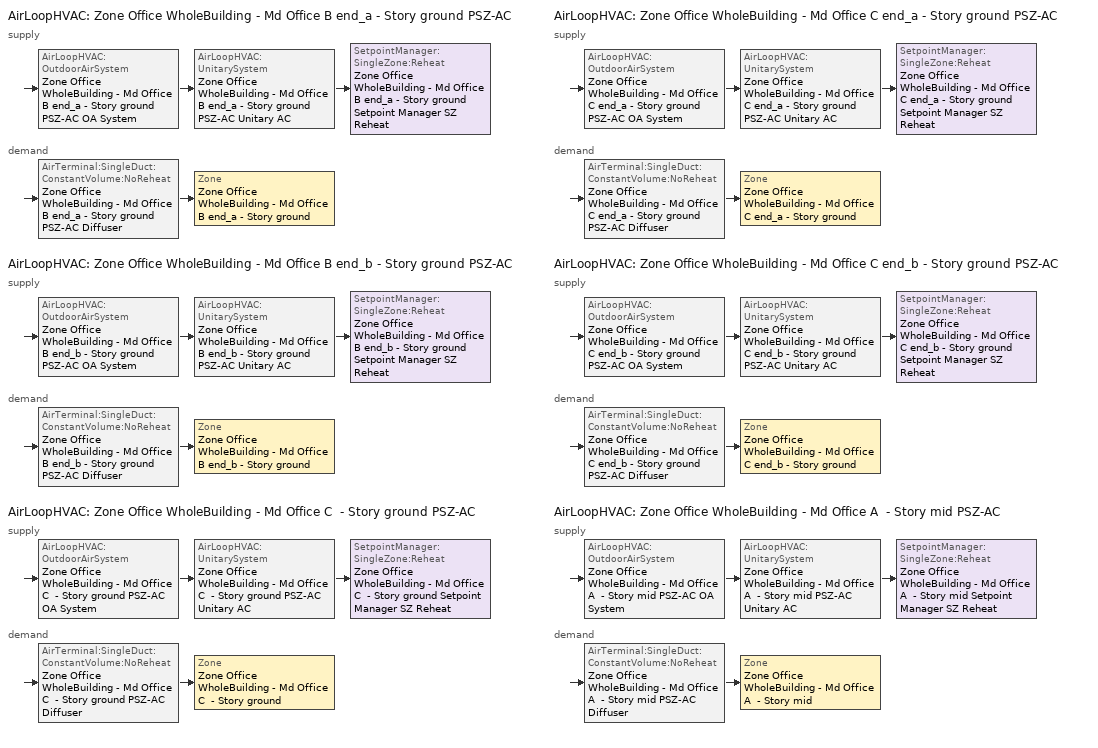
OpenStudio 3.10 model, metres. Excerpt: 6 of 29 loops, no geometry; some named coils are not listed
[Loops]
AirLoopHVAC 'Zone Office WholeBuilding - Md Office B end_a - Story ground PSZ-AC'
 supply: AirLoopHVAC:OutdoorAirSystem 'Zone Office WholeBuilding - Md Office B end_a - Story ground PSZ-AC OA System' > AirLoopHVAC:UnitarySystem 'Zone Office WholeBuilding - Md Office B end_a - Story ground PSZ-AC Unitary AC' > SetpointManager:SingleZone:Reheat 'Zone Office WholeBuilding - Md Office B end_a - Story ground Setpoint Manager SZ Reheat'
 demand: AirTerminal:SingleDuct:ConstantVolume:NoReheat 'Zone Office WholeBuilding - Md Office B end_a - Story ground PSZ-AC Diffuser' > Zone 'Zone Office WholeBuilding - Md Office B end_a - Story ground'
AirLoopHVAC 'Zone Office WholeBuilding - Md Office B end_b - Story ground PSZ-AC'
 supply: AirLoopHVAC:OutdoorAirSystem 'Zone Office WholeBuilding - Md Office B end_b - Story ground PSZ-AC OA System' > AirLoopHVAC:UnitarySystem 'Zone Office WholeBuilding - Md Office B end_b - Story ground PSZ-AC Unitary AC' > SetpointManager:SingleZone:Reheat 'Zone Office WholeBuilding - Md Office B end_b - Story ground Setpoint Manager SZ Reheat'
 demand: AirTerminal:SingleDuct:ConstantVolume:NoReheat 'Zone Office WholeBuilding - Md Office B end_b - Story ground PSZ-AC Diffuser' > Zone 'Zone Office WholeBuilding - Md Office B end_b - Story ground'
AirLoopHVAC 'Zone Office WholeBuilding - Md Office C  - Story ground PSZ-AC'
 supply: AirLoopHVAC:OutdoorAirSystem 'Zone Office WholeBuilding - Md Office C  - Story ground PSZ-AC OA System' > AirLoopHVAC:UnitarySystem 'Zone Office WholeBuilding - Md Office C  - Story ground PSZ-AC Unitary AC' > SetpointManager:SingleZone:Reheat 'Zone Office WholeBuilding - Md Office C  - Story ground Setpoint Manager SZ Reheat'
 demand: AirTerminal:SingleDuct:ConstantVolume:NoReheat 'Zone Office WholeBuilding - Md Office C  - Story ground PSZ-AC Diffuser' > Zone 'Zone Office WholeBuilding - Md Office C  - Story ground'
AirLoopHVAC 'Zone Office WholeBuilding - Md Office C end_a - Story ground PSZ-AC'
 supply: AirLoopHVAC:OutdoorAirSystem 'Zone Office WholeBuilding - Md Office C end_a - Story ground PSZ-AC OA System' > AirLoopHVAC:UnitarySystem 'Zone Office WholeBuilding - Md Office C end_a - Story ground PSZ-AC Unitary AC' > SetpointManager:SingleZone:Reheat 'Zone Office WholeBuilding - Md Office C end_a - Story ground Setpoint Manager SZ Reheat'
 demand: AirTerminal:SingleDuct:ConstantVolume:NoReheat 'Zone Office WholeBuilding - Md Office C end_a - Story ground PSZ-AC Diffuser' > Zone 'Zone Office WholeBuilding - Md Office C end_a - Story ground'
AirLoopHVAC 'Zone Office WholeBuilding - Md Office C end_b - Story ground PSZ-AC'
 supply: AirLoopHVAC:OutdoorAirSystem 'Zone Office WholeBuilding - Md Office C end_b - Story ground PSZ-AC OA System' > AirLoopHVAC:UnitarySystem 'Zone Office WholeBuilding - Md Office C end_b - Story ground PSZ-AC Unitary AC' > SetpointManager:SingleZone:Reheat 'Zone Office WholeBuilding - Md Office C end_b - Story ground Setpoint Manager SZ Reheat'
 demand: AirTerminal:SingleDuct:ConstantVolume:NoReheat 'Zone Office WholeBuilding - Md Office C end_b - Story ground PSZ-AC Diffuser' > Zone 'Zone Office WholeBuilding - Md Office C end_b - Story ground'
AirLoopHVAC 'Zone Office WholeBuilding - Md Office A  - Story mid PSZ-AC'
 supply: AirLoopHVAC:OutdoorAirSystem 'Zone Office WholeBuilding - Md Office A  - Story mid PSZ-AC OA System' > AirLoopHVAC:UnitarySystem 'Zone Office WholeBuilding - Md Office A  - Story mid PSZ-AC Unitary AC' > SetpointManager:SingleZone:Reheat 'Zone Office WholeBuilding - Md Office A  - Story mid Setpoint Manager SZ Reheat'
 demand: AirTerminal:SingleDuct:ConstantVolume:NoReheat 'Zone Office WholeBuilding - Md Office A  - Story mid PSZ-AC Diffuser' > Zone 'Zone Office WholeBuilding - Md Office A  - Story mid'
[Sizing:Zone] Zone Cooling Design Supply Air Temperature Input Method=SupplyAirTemperature; Zone Cooling Design Supply Air Temperature {C}=12.7778; Zone Cooling Design Supply Air Temperature Difference {deltaC}=11.11; Zone Heating Design Supply Air Temperature Input Method=SupplyAirTemperature; Zone Heating Design Supply Air Temperature {C}=50; Zone Heating Design Supply Air Temperature Difference {deltaC}=11.11; Zone Cooling Design Supply Air Humidity Ratio {kg-H2O/kg-air}=0.0085; Zone Heating Design Supply Air Humidity Ratio {kg-H2O/kg-air}=0.008; Cooling Design Air Flow Method=DesignDay; Heating Design Air Flow Method=DesignDay; Heating Maximum Air Flow Fraction=1; Account for Dedicated Outdoor Air System=No; Dedicated Outdoor Air System Control Strategy=NeutralSupplyAir; Dedicated Outdoor Air Low Setpoint Temperature for Design {C}=autosize; Dedicated Outdoor Air High Setpoint Temperature for Design {C}=autosize; Zone Load Sizing Method=Sensible Load Only No Latent Load; Zone Latent Cooling Design Supply Air Humidity Ratio Input Method=HumidityRatioDifference; Zone Cooling Design Supply Air Humidity Ratio Difference {kgWater/kgDryAir}=0.005; Zone Latent Heating Design Supply Air Humidity Ratio Input Method=HumidityRatioDifference; Zone Humidification Design Supply Air Humidity Ratio Difference {kgWater/kgDryAir}=0.005; Sizing Option=Coincident
Zone Office WholeBuilding - Md Office B end_a - Story ground; Zone Office WholeBuilding - Md Office C end_a - Story ground; Zone Office WholeBuilding - Md Office C  - Story ground; Zone Office WholeBuilding - Md Office B end_b - Story ground; Zone Office WholeBuilding - Md Office C end_b - Story ground; Zone Office WholeBuilding - Md Office A  - Story mid
[Zone equipment]
Zone Office WholeBuilding - Md Office B end_a - Story ground: Zone Office WholeBuilding - Md Office B end_a - Story ground PSZ-AC Diffuser
Zone Office WholeBuilding - Md Office C end_a - Story ground: Zone Office WholeBuilding - Md Office C end_a - Story ground PSZ-AC Diffuser
Zone Office WholeBuilding - Md Office C  - Story ground: Zone Office WholeBuilding - Md Office C  - Story ground PSZ-AC Diffuser
Zone Office WholeBuilding - Md Office B end_b - Story ground: Zone Office WholeBuilding - Md Office B end_b - Story ground PSZ-AC Diffuser
Zone Office WholeBuilding - Md Office C end_b - Story ground: Zone Office WholeBuilding - Md Office C end_b - Story ground PSZ-AC Diffuser
Zone Office WholeBuilding - Md Office A  - Story mid: Zone Office WholeBuilding - Md Office A  - Story mid PSZ-AC Diffuser
[AirLoopHVAC] Design Return Air Flow Fraction of Supply Air Flow=1
Name | Availability Schedule | Design Supply Air Flow Rate {m3/s}
Zone Office WholeBuilding - Md Office B end_a - Story ground PSZ-AC | Zone Office WholeBuilding - Md Office B end_a - Story ground PSZ-AC Occ Sch | 0.168396
Zone Office WholeBuilding - Md Office B end_b - Story ground PSZ-AC | Zone Office WholeBuilding - Md Office B end_b - Story ground PSZ-AC Occ Sch | 0.276808
Zone Office WholeBuilding - Md Office C  - Story ground PSZ-AC | Zone Office WholeBuilding - Md Office C  - Story ground PSZ-AC Occ Sch | 0.242145
Zone Office WholeBuilding - Md Office C end_a - Story ground PSZ-AC | Zone Office WholeBuilding - Md Office C end_a - Story ground PSZ-AC Occ Sch | 0.0574957
Zone Office WholeBuilding - Md Office C end_b - Story ground PSZ-AC | Zone Office WholeBuilding - Md Office C end_b - Story ground PSZ-AC Occ Sch | 0.0737484
Zone Office WholeBuilding - Md Office A  - Story mid PSZ-AC | Zone Office WholeBuilding - Md Office A  - Story mid PSZ-AC Occ Sch | 0.965136
[Sizing:System] Type of Load to Size On=Sensible; Central Heating Maximum System Air Flow Ratio=1; Preheat Design Temperature {C}=7.22222; Preheat Design Humidity Ratio {kg-H2O/kg-Air}=0.008; Precool Design Temperature {C}=12.7778; Precool Design Humidity Ratio {kg-H2O/kg-Air}=0.008; Central Cooling Design Supply Air Temperature {C}=12.7778; Central Heating Design Supply Air Temperature {C}=50; Sizing Option=Coincident; 100% Outdoor Air in Cooling=No; 100% Outdoor Air in Heating=No; Central Cooling Design Supply Air Humidity Ratio {kg-H2O/kg-Air}=0.0085; Central Heating Design Supply Air Humidity Ratio {kg-H2O/kg-Air}=0.008; Cooling Design Air Flow Method=DesignDay; Heating Design Air Flow Method=DesignDay; System Outdoor Air Method=ZoneSum; Zone Maximum Outdoor Air Fraction=1; Cooling Supply Air Flow Rate Per Floor Area {m3/s-m2}=0.00996765; Cooling Fraction of Autosized Cooling Supply Air Flow Rate=1; Cooling Supply Air Flow Rate Per Unit Cooling Capacity {m3/s-W}=3.94755e-05; Heating Supply Air Flow Rate Per Floor Area {m3/s-m2}=0.00996765; Heating Fraction of Autosized Heating Supply Air Flow Rate=1; Heating Fraction of Autosized Cooling Supply Air Flow Rate=1; Heating Supply Air Flow Rate Per Unit Heating Capacity {m3/s-W}=3.15882e-05; Cooling Design Capacity Method=CoolingDesignCapacity; Cooling Design Capacity Per Floor Area {W/m2}=234.7; Fraction of Autosized Cooling Design Capacity=1; Heating Design Capacity Method=HeatingDesignCapacity; Heating Design Capacity Per Floor Area {W/m2}=157; Fraction of Autosized Heating Design Capacity=1; Central Cooling Capacity Control Method=OnOff; Occupant Diversity=1
Name | Design Outdoor Air Flow Rate {m3/s} | Cooling Design Capacity {W} | Heating Design Capacity {W}
Zone Office WholeBuilding - Md Office B end_a - Story ground PSZ-AC | 0.168396 | 2577.2 | 5047.12
Zone Office WholeBuilding - Md Office B end_b - Story ground PSZ-AC | 0.276808 | 3644.61 | 5052.71
Zone Office WholeBuilding - Md Office C  - Story ground PSZ-AC | 0.242145 | 3401.8 | 5052.71
Zone Office WholeBuilding - Md Office C end_a - Story ground PSZ-AC | 0.0574957 | 812.65 | 1860.36
Zone Office WholeBuilding - Md Office C end_b - Story ground PSZ-AC | 0.0737484 | 1041.09 | 1861.64
Zone Office WholeBuilding - Md Office A  - Story mid PSZ-AC | 0.965136 | 13303.68 | 16088.76
[SetpointManager:SingleZone:Reheat] Minimum Supply Air Temperature {C}=12.7778; Maximum Supply Air Temperature {C}=50
Name | Control Zone | Setpoint Node or NodeList
Zone Office WholeBuilding - Md Office B end_a - Story ground Setpoint Manager SZ Reheat | Zone Office WholeBuilding - Md Office B end_a - Story ground | Zone Office WholeBuilding - Md Office B end_a - Story ground PSZ-AC Supply Outlet Node
Zone Office WholeBuilding - Md Office B end_b - Story ground Setpoint Manager SZ Reheat | Zone Office WholeBuilding - Md Office B end_b - Story ground | Zone Office WholeBuilding - Md Office B end_b - Story ground PSZ-AC Supply Outlet Node
Zone Office WholeBuilding - Md Office C  - Story ground Setpoint Manager SZ Reheat | Zone Office WholeBuilding - Md Office C  - Story ground | Zone Office WholeBuilding - Md Office C  - Story ground PSZ-AC Supply Outlet Node
Zone Office WholeBuilding - Md Office C end_a - Story ground Setpoint Manager SZ Reheat | Zone Office WholeBuilding - Md Office C end_a - Story ground | Zone Office WholeBuilding - Md Office C end_a - Story ground PSZ-AC Supply Outlet Node
Zone Office WholeBuilding - Md Office C end_b - Story ground Setpoint Manager SZ Reheat | Zone Office WholeBuilding - Md Office C end_b - Story ground | Zone Office WholeBuilding - Md Office C end_b - Story ground PSZ-AC Supply Outlet Node
Zone Office WholeBuilding - Md Office A  - Story mid Setpoint Manager SZ Reheat | Zone Office WholeBuilding - Md Office A  - Story mid | Zone Office WholeBuilding - Md Office A  - Story mid PSZ-AC Supply Outlet Node
[Coil:Heating:Electric] Availability Schedule=Always On Discrete; Efficiency=1
Name | Nominal Capacity {W}
Zone Office WholeBuilding - Md Office B end_a - Story ground PSZ-AC Electric Backup Htg Coil | 7916.16
Zone Office WholeBuilding - Md Office B end_b - Story ground PSZ-AC Electric Backup Htg Coil | 11725.9
Zone Office WholeBuilding - Md Office C  - Story ground PSZ-AC Electric Backup Htg Coil | 10507.8
Zone Office WholeBuilding - Md Office C end_a - Story ground PSZ-AC Electric Backup Htg Coil | 2475.31
Zone Office WholeBuilding - Md Office C end_b - Story ground PSZ-AC Electric Backup Htg Coil | 3046.48
Zone Office WholeBuilding - Md Office A  - Story mid PSZ-AC Electric Backup Htg Coil | 39912
[Coil:Cooling:DX:SingleSpeed] Availability Schedule=Always On Discrete; Rated Evaporator Fan Power Per Volume Flow Rate 2017 {W/(m3/s)}=773.3; Rated Evaporator Fan Power Per Volume Flow Rate 2023 {W/(m3/s)}=934.4; Total Cooling Capacity Function of Temperature Curve=CoilClgDXQRatio_fTwbToadbSI; Total Cooling Capacity Function of Flow Fraction Curve=CoilClgDXSnglQRatio_fCFMRatio; Energy Input Ratio Function of Temperature Curve=CoilClgDXEIRRatio_fTwbToadbSI; Energy Input Ratio Function of Flow Fraction Curve=CoilClgDXSnglEIRRatio_fCFMRatio; Part Load Fraction Correlation Curve=CoilClgDXEIRRatio_fQFrac; Minimum Outdoor Dry-Bulb Temperature for Compressor Operation {C}=-25; Nominal Time for Condensate Removal to Begin {s}=0; Ratio of Initial Moisture Evaporation Rate and Steady State Latent Capacity=0; Maximum Cycling Rate {cycles/hr}=0; Latent Capacity Time Constant {s}=0; Condenser Type=AirCooled; Evaporative Condenser Effectiveness=0.9; Evaporative Condenser Air Flow Rate {m3/s}=autosize; Evaporative Condenser Pump Rated Power Consumption {W}=autosize; Crankcase Heater Capacity {W}=0; Maximum Outdoor Dry-Bulb Temperature for Crankcase Heater Operation {C}=10; Basin Heater Capacity {W/K}=0; Basin Heater Setpoint Temperature {C}=2
Name | Rated Total Cooling Capacity {W} | Rated Sensible Heat Ratio | Rated COP {W/W} | Rated Air Flow Rate {m3/s}
Zone Office WholeBuilding - Md Office B end_a - Story ground PSZ-AC 1spd DX AC Clg Coil 17kBtu/hr 12SEER | 3655.23 | 0.74538 | 3.4608 | 0.168396
Zone Office WholeBuilding - Md Office B end_b - Story ground PSZ-AC 1spd DX AC Clg Coil 21kBtu/hr 12SEER | 4582.16 | 0.800655 | 3.4608 | 0.276808
Zone Office WholeBuilding - Md Office C  - Story ground PSZ-AC 1spd DX AC Clg Coil 22kBtu/hr 12SEER | 4580.9 | 0.798704 | 3.4608 | 0.242145
Zone Office WholeBuilding - Md Office C end_a - Story ground PSZ-AC 1spd DX AC Clg Coil 5kBtu/hr 12SEER | 1097.37 | 0.794871 | 3.4608 | 0.0574957
Zone Office WholeBuilding - Md Office C end_b - Story ground PSZ-AC 1spd DX AC Clg Coil 6kBtu/hr 12SEER | 1384.06 | 0.800288 | 3.4608 | 0.0737484
Zone Office WholeBuilding - Md Office A  - Story mid PSZ-AC 1spd DX AC Clg Coil 73kBtu/hr 10.1EER | 17550.5 | 0.800681 | 3.50002 | 0.965136
[Fan:OnOff] Availability Schedule=Always On Discrete; Pressure Rise {Pa}=622.722; Motor In Airstream Fraction=1
Name | Fan Total Efficiency | Maximum Flow Rate {m3/s} | Motor Efficiency | Fan Power Ratio Function of Speed Ratio Curve | Fan Efficiency Ratio Function of Speed Ratio Curve
Zone Office WholeBuilding - Md Office B end_a - Story ground PSZ-AC Fan | 0.53625 | 0.168396 | 0.825 | Fan On Off Power Curve 4 | Fan On Off Efficiency Curve 4
Zone Office WholeBuilding - Md Office B end_b - Story ground PSZ-AC Fan | 0.53625 | 0.276808 | 0.825 | Fan On Off Power Curve 5 | Fan On Off Efficiency Curve 5
Zone Office WholeBuilding - Md Office C  - Story ground PSZ-AC Fan | 0.53625 | 0.242145 | 0.825 | Fan On Off Power Curve 6 | Fan On Off Efficiency Curve 6
Zone Office WholeBuilding - Md Office C end_a - Story ground PSZ-AC Fan | 0.53625 | 0.0574957 | 0.825 | Fan On Off Power Curve 7 | Fan On Off Efficiency Curve 7
Zone Office WholeBuilding - Md Office C end_b - Story ground PSZ-AC Fan | 0.53625 | 0.0737484 | 0.825 | Fan On Off Power Curve 8 | Fan On Off Efficiency Curve 8
Zone Office WholeBuilding - Md Office A  - Story mid PSZ-AC Fan | 0.546 | 0.965136 | 0.84 | Fan On Off Power Curve 9 | Fan On Off Efficiency Curve 9
[AirLoopHVAC:UnitarySystem] Control Type=Load; Dehumidification Control Type=None; Availability Schedule=Always On Discrete; Fan Placement=DrawThrough; DX Heating Coil Sizing Ratio=1; Use DOAS DX Cooling Coil=No; DOAS DX Cooling Coil Leaving Minimum Air Temperature {C}=2; Latent Load Control=SensibleOnlyLoadControl; Supply Air Flow Rate Method During Cooling Operation=SupplyAirFlowRate; Supply Air Flow Rate Method During Heating Operation=SupplyAirFlowRate; Supply Air Flow Rate Method When No Cooling or Heating is Required=None; No Load Supply Air Flow Rate Control Set To Low Speed=Yes; Maximum Supply Air Temperature {C}=50; Maximum Outdoor Dry-Bulb Temperature for Supplemental Heater Operation {C}=21; Ancilliary On-Cycle Electric Power {W}=0; Ancilliary Off-Cycle Electric Power {W}=0
Name | Controlling Zone or Thermostat Location | Supply Fan | Supply Air Fan Operating Mode Schedule | Heating Coil | Cooling Coil | Supplemental Heating Coil | Supply Air Flow Rate During Cooling Operation {m3/s} | Supply Air Flow Rate During Heating Operation {m3/s}
Zone Office WholeBuilding - Md Office B end_a - Story ground PSZ-AC Unitary AC | Zone Office WholeBuilding - Md Office B end_a - Story ground | Zone Office WholeBuilding - Md Office B end_a - Story ground PSZ-AC Fan | Zone Office WholeBuilding - Md Office B end_a - Story ground PSZ-AC_night_fancycle_schedule | Zone Office WholeBuilding - Md Office B end_a - Story ground PSZ-AC Water Htg Coil | Zone Office WholeBuilding - Md Office B end_a - Story ground PSZ-AC 1spd DX AC Clg Coil 17kBtu/hr 12SEER | Zone Office WholeBuilding - Md Office B end_a - Story ground PSZ-AC Electric Backup Htg Coil | 0.168396 | 0.168396
Zone Office WholeBuilding - Md Office B end_b - Story ground PSZ-AC Unitary AC | Zone Office WholeBuilding - Md Office B end_b - Story ground | Zone Office WholeBuilding - Md Office B end_b - Story ground PSZ-AC Fan | Zone Office WholeBuilding - Md Office B end_b - Story ground PSZ-AC_night_fancycle_schedule | Zone Office WholeBuilding - Md Office B end_b - Story ground PSZ-AC Water Htg Coil | Zone Office WholeBuilding - Md Office B end_b - Story ground PSZ-AC 1spd DX AC Clg Coil 21kBtu/hr 12SEER | Zone Office WholeBuilding - Md Office B end_b - Story ground PSZ-AC Electric Backup Htg Coil | 0.276808 | 0.276808
Zone Office WholeBuilding - Md Office C  - Story ground PSZ-AC Unitary AC | Zone Office WholeBuilding - Md Office C  - Story ground | Zone Office WholeBuilding - Md Office C  - Story ground PSZ-AC Fan | Zone Office WholeBuilding - Md Office C  - Story ground PSZ-AC_night_fancycle_schedule | Zone Office WholeBuilding - Md Office C  - Story ground PSZ-AC Water Htg Coil | Zone Office WholeBuilding - Md Office C  - Story ground PSZ-AC 1spd DX AC Clg Coil 22kBtu/hr 12SEER | Zone Office WholeBuilding - Md Office C  - Story ground PSZ-AC Electric Backup Htg Coil | 0.242145 | 0.242145
Zone Office WholeBuilding - Md Office C end_a - Story ground PSZ-AC Unitary AC | Zone Office WholeBuilding - Md Office C end_a - Story ground | Zone Office WholeBuilding - Md Office C end_a - Story ground PSZ-AC Fan | Zone Office WholeBuilding - Md Office C end_a - Story ground PSZ-AC_night_fancycle_schedule | Zone Office WholeBuilding - Md Office C end_a - Story ground PSZ-AC Water Htg Coil | Zone Office WholeBuilding - Md Office C end_a - Story ground PSZ-AC 1spd DX AC Clg Coil 5kBtu/hr 12SEER | Zone Office WholeBuilding - Md Office C end_a - Story ground PSZ-AC Electric Backup Htg Coil | 0.0574957 | 0.0574957
Zone Office WholeBuilding - Md Office C end_b - Story ground PSZ-AC Unitary AC | Zone Office WholeBuilding - Md Office C end_b - Story ground | Zone Office WholeBuilding - Md Office C end_b - Story ground PSZ-AC Fan | Zone Office WholeBuilding - Md Office C end_b - Story ground PSZ-AC_night_fancycle_schedule | Zone Office WholeBuilding - Md Office C end_b - Story ground PSZ-AC Water Htg Coil | Zone Office WholeBuilding - Md Office C end_b - Story ground PSZ-AC 1spd DX AC Clg Coil 6kBtu/hr 12SEER | Zone Office WholeBuilding - Md Office C end_b - Story ground PSZ-AC Electric Backup Htg Coil | 0.0737484 | 0.0737484
Zone Office WholeBuilding - Md Office A  - Story mid PSZ-AC Unitary AC | Zone Office WholeBuilding - Md Office A  - Story mid | Zone Office WholeBuilding - Md Office A  - Story mid PSZ-AC Fan | Zone Office WholeBuilding - Md Office A  - Story mid PSZ-AC_night_fancycle_schedule | Zone Office WholeBuilding - Md Office A  - Story mid PSZ-AC Water Htg Coil | Zone Office WholeBuilding - Md Office A  - Story mid PSZ-AC 1spd DX AC Clg Coil 73kBtu/hr 10.1EER | Zone Office WholeBuilding - Md Office A  - Story mid PSZ-AC Electric Backup Htg Coil | 0.965136 | 0.965136
[Controller:OutdoorAir] Economizer Control Type=NoEconomizer; Economizer Control Action Type=ModulateFlow; Economizer Maximum Limit Dry-Bulb Temperature {C}=28; Economizer Maximum Limit Enthalpy {J/kg}=64000; Lockout Type=LockoutWithCompressor; Minimum Limit Type=FixedMinimum; High Humidity Control=No; High Humidity Outdoor Air Flow Ratio=1; Control High Indoor Humidity Based on Outdoor Humidity Ratio=Yes; Heat Recovery Bypass Control Type=BypassWhenWithinEconomizerLimits; Economizer Operation Staging=InterlockedWithMechanicalCooling
Name | Minimum Outdoor Air Flow Rate {m3/s} | Maximum Outdoor Air Flow Rate {m3/s} | Minimum Outdoor Air Schedule | Maximum Fraction of Outdoor Air Schedule | Controller Mechanical Ventilation
Zone Office WholeBuilding - Md Office B end_a - Story ground PSZ-AC OA System Controller | 0.0466638 | 0.168396 | Zone Office WholeBuilding - Md Office B end_a - Story ground PSZ-AC_night_novent_schedule | ems_Zone_Office_WholeBuilding___Md_Office_B_end_a___Story_ground_PSZ_AC_maxOASch | Controller Mechanical Ventilation 5
Zone Office WholeBuilding - Md Office B end_b - Story ground PSZ-AC OA System Controller | 0.0466638 | 0.276808 | Zone Office WholeBuilding - Md Office B end_b - Story ground PSZ-AC_night_novent_schedule | ems_Zone_Office_WholeBuilding___Md_Office_B_end_b___Story_ground_PSZ_AC_maxOASch | Controller Mechanical Ventilation 6
Zone Office WholeBuilding - Md Office C  - Story ground PSZ-AC OA System Controller | 0.0466638 | 0.242145 | Zone Office WholeBuilding - Md Office C  - Story ground PSZ-AC_night_novent_schedule | ems_Zone_Office_WholeBuilding___Md_Office_C____Story_ground_PSZ_AC_maxOASch | Controller Mechanical Ventilation 7
Zone Office WholeBuilding - Md Office C end_a - Story ground PSZ-AC OA System Controller | 0.0106188 | 0.0574957 | Zone Office WholeBuilding - Md Office C end_a - Story ground PSZ-AC_night_novent_schedule | ems_Zone_Office_WholeBuilding___Md_Office_C_end_a___Story_ground_PSZ_AC_maxOASch | Controller Mechanical Ventilation 8
Zone Office WholeBuilding - Md Office C end_b - Story ground PSZ-AC OA System Controller | 0.0106188 | 0.0737484 | Zone Office WholeBuilding - Md Office C end_b - Story ground PSZ-AC_night_novent_schedule | ems_Zone_Office_WholeBuilding___Md_Office_C_end_b___Story_ground_PSZ_AC_maxOASch | Controller Mechanical Ventilation 9
Zone Office WholeBuilding - Md Office A  - Story mid PSZ-AC OA System Controller | 0.139991 | 0.965136 | Zone Office WholeBuilding - Md Office A  - Story mid PSZ-AC_night_novent_schedule | ems_Zone_Office_WholeBuilding___Md_Office_A____Story_mid_PSZ_AC_maxOASch | Controller Mechanical Ventilation 10
[Controller:MechanicalVentilation] Availability Schedule=Always On Discrete
Controller Mechanical Ventilation 5; Controller Mechanical Ventilation 6; Controller Mechanical Ventilation 7; Controller Mechanical Ventilation 8; Controller Mechanical Ventilation 9; Controller Mechanical Ventilation 10
[AirLoopHVAC:OutdoorAirSystem]
Name | Controller
Zone Office WholeBuilding - Md Office B end_a - Story ground PSZ-AC OA System | Zone Office WholeBuilding - Md Office B end_a - Story ground PSZ-AC OA System Controller
Zone Office WholeBuilding - Md Office B end_b - Story ground PSZ-AC OA System | Zone Office WholeBuilding - Md Office B end_b - Story ground PSZ-AC OA System Controller
Zone Office WholeBuilding - Md Office C  - Story ground PSZ-AC OA System | Zone Office WholeBuilding - Md Office C  - Story ground PSZ-AC OA System Controller
Zone Office WholeBuilding - Md Office C end_a - Story ground PSZ-AC OA System | Zone Office WholeBuilding - Md Office C end_a - Story ground PSZ-AC OA System Controller
Zone Office WholeBuilding - Md Office C end_b - Story ground PSZ-AC OA System | Zone Office WholeBuilding - Md Office C end_b - Story ground PSZ-AC OA System Controller
Zone Office WholeBuilding - Md Office A  - Story mid PSZ-AC OA System | Zone Office WholeBuilding - Md Office A  - Story mid PSZ-AC OA System Controller
[AirTerminal:SingleDuct:ConstantVolume:NoReheat] Availability Schedule=Always On Discrete
Name | Maximum Air Flow Rate {m3/s}
Zone Office WholeBuilding - Md Office B end_a - Story ground PSZ-AC Diffuser | 0.168396
Zone Office WholeBuilding - Md Office B end_b - Story ground PSZ-AC Diffuser | 0.276808
Zone Office WholeBuilding - Md Office C  - Story ground PSZ-AC Diffuser | 0.242145
Zone Office WholeBuilding - Md Office C end_a - Story ground PSZ-AC Diffuser | 0.0574957
Zone Office WholeBuilding - Md Office C end_b - Story ground PSZ-AC Diffuser | 0.0737484
Zone Office WholeBuilding - Md Office A  - Story mid PSZ-AC Diffuser | 0.965136
[Schedule:Ruleset]
Name | Default Day Schedule | Summer Design Day Schedule | Winter Design Day Schedule
Zone Office WholeBuilding - Md Office A  - Story mid PSZ-AC Occ Sch | Zone Office WholeBuilding - Md Office A  - Story mid PSZ-AC Occ Sch Default | Zone Office WholeBuilding - Md Office A  - Story mid PSZ-AC Occ Sch Summer Design Day | Zone Office WholeBuilding - Md Office A  - Story mid PSZ-AC Occ Sch Winter Design Day
ems_Zone_Office_WholeBuilding___Md_Office_A____Story_mid_PSZ_AC_maxOASch | ems_Zone_Office_WholeBuilding___Md_Office_A____Story_mid_PSZ_AC_maxOASch_Default
Zone Office WholeBuilding - Md Office B end_a - Story ground PSZ-AC Occ Sch | Zone Office WholeBuilding - Md Office B end_a - Story ground PSZ-AC Occ Sch Default | Zone Office WholeBuilding - Md Office B end_a - Story ground PSZ-AC Occ Sch Summer Design Day | Zone Office WholeBuilding - Md Office B end_a - Story ground PSZ-AC Occ Sch Winter Design Day
ems_Zone_Office_WholeBuilding___Md_Office_B_end_a___Story_ground_PSZ_AC_maxOASch | ems_Zone_Office_WholeBuilding___Md_Office_B_end_a___Story_ground_PSZ_AC_maxOASch_Default
Zone Office WholeBuilding - Md Office B end_b - Story ground PSZ-AC Occ Sch | Zone Office WholeBuilding - Md Office B end_b - Story ground PSZ-AC Occ Sch Default | Zone Office WholeBuilding - Md Office B end_b - Story ground PSZ-AC Occ Sch Summer Design Day | Zone Office WholeBuilding - Md Office B end_b - Story ground PSZ-AC Occ Sch Winter Design Day
ems_Zone_Office_WholeBuilding___Md_Office_B_end_b___Story_ground_PSZ_AC_maxOASch | ems_Zone_Office_WholeBuilding___Md_Office_B_end_b___Story_ground_PSZ_AC_maxOASch_Default
Zone Office WholeBuilding - Md Office C  - Story ground PSZ-AC Occ Sch | Zone Office WholeBuilding - Md Office C  - Story ground PSZ-AC Occ Sch Default | Zone Office WholeBuilding - Md Office C  - Story ground PSZ-AC Occ Sch Summer Design Day | Zone Office WholeBuilding - Md Office C  - Story ground PSZ-AC Occ Sch Winter Design Day
ems_Zone_Office_WholeBuilding___Md_Office_C____Story_ground_PSZ_AC_maxOASch | ems_Zone_Office_WholeBuilding___Md_Office_C____Story_ground_PSZ_AC_maxOASch_Default
Zone Office WholeBuilding - Md Office C end_a - Story ground PSZ-AC Occ Sch | Zone Office WholeBuilding - Md Office C end_a - Story ground PSZ-AC Occ Sch Default | Zone Office WholeBuilding - Md Office C end_a - Story ground PSZ-AC Occ Sch Summer Design Day | Zone Office WholeBuilding - Md Office C end_a - Story ground PSZ-AC Occ Sch Winter Design Day
ems_Zone_Office_WholeBuilding___Md_Office_C_end_a___Story_ground_PSZ_AC_maxOASch | ems_Zone_Office_WholeBuilding___Md_Office_C_end_a___Story_ground_PSZ_AC_maxOASch_Default
Zone Office WholeBuilding - Md Office C end_b - Story ground PSZ-AC Occ Sch | Zone Office WholeBuilding - Md Office C end_b - Story ground PSZ-AC Occ Sch Default | Zone Office WholeBuilding - Md Office C end_b - Story ground PSZ-AC Occ Sch Summer Design Day | Zone Office WholeBuilding - Md Office C end_b - Story ground PSZ-AC Occ Sch Winter Design Day
ems_Zone_Office_WholeBuilding___Md_Office_C_end_b___Story_ground_PSZ_AC_maxOASch | ems_Zone_Office_WholeBuilding___Md_Office_C_end_b___Story_ground_PSZ_AC_maxOASch_Default
Zone Office WholeBuilding - Md Office A  - Story mid PSZ-AC_night_novent_schedule | Zone Office WholeBuilding - Md Office A  - Story mid PSZ-AC Occ Sch Default 2 | Zone Office WholeBuilding - Md Office A  - Story mid PSZ-AC Occ Sch Summer Design Day 2 | Zone Office WholeBuilding - Md Office A  - Story mid PSZ-AC Occ Sch Winter Design Day 2
Zone Office WholeBuilding - Md Office A  - Story mid PSZ-AC_night_fancycle_schedule | Zone Office WholeBuilding - Md Office A  - Story mid PSZ-AC Occ Sch Default 3 | Zone Office WholeBuilding - Md Office A  - Story mid PSZ-AC Occ Sch Summer Design Day 3 | Zone Office WholeBuilding - Md Office A  - Story mid PSZ-AC Occ Sch Winter Design Day 3
Zone Office WholeBuilding - Md Office B end_a - Story ground PSZ-AC_night_novent_schedule | Zone Office WholeBuilding - Md Office B end_a - Story ground PSZ-AC Occ Sch Default 2 | Zone Office WholeBuilding - Md Office B end_a - Story ground PSZ-AC Occ Sch Summer Design Day 2 | Zone Office WholeBuilding - Md Office B end_a - Story ground PSZ-AC Occ Sch Winter Design Day 2
Zone Office WholeBuilding - Md Office B end_a - Story ground PSZ-AC_night_fancycle_schedule | Zone Office WholeBuilding - Md Office B end_a - Story ground PSZ-AC Occ Sch Default 3 | Zone Office WholeBuilding - Md Office B end_a - Story ground PSZ-AC Occ Sch Summer Design Day 3 | Zone Office WholeBuilding - Md Office B end_a - Story ground PSZ-AC Occ Sch Winter Design Day 3
Zone Office WholeBuilding - Md Office B end_b - Story ground PSZ-AC_night_novent_schedule | Zone Office WholeBuilding - Md Office B end_b - Story ground PSZ-AC Occ Sch Default 2 | Zone Office WholeBuilding - Md Office B end_b - Story ground PSZ-AC Occ Sch Summer Design Day 2 | Zone Office WholeBuilding - Md Office B end_b - Story ground PSZ-AC Occ Sch Winter Design Day 2
Zone Office WholeBuilding - Md Office B end_b - Story ground PSZ-AC_night_fancycle_schedule | Zone Office WholeBuilding - Md Office B end_b - Story ground PSZ-AC Occ Sch Default 3 | Zone Office WholeBuilding - Md Office B end_b - Story ground PSZ-AC Occ Sch Summer Design Day 3 | Zone Office WholeBuilding - Md Office B end_b - Story ground PSZ-AC Occ Sch Winter Design Day 3
Zone Office WholeBuilding - Md Office C  - Story ground PSZ-AC_night_novent_schedule | Zone Office WholeBuilding - Md Office C  - Story ground PSZ-AC Occ Sch Default 2 | Zone Office WholeBuilding - Md Office C  - Story ground PSZ-AC Occ Sch Summer Design Day 2 | Zone Office WholeBuilding - Md Office C  - Story ground PSZ-AC Occ Sch Winter Design Day 2
Zone Office WholeBuilding - Md Office C  - Story ground PSZ-AC_night_fancycle_schedule | Zone Office WholeBuilding - Md Office C  - Story ground PSZ-AC Occ Sch Default 3 | Zone Office WholeBuilding - Md Office C  - Story ground PSZ-AC Occ Sch Summer Design Day 3 | Zone Office WholeBuilding - Md Office C  - Story ground PSZ-AC Occ Sch Winter Design Day 3
Zone Office WholeBuilding - Md Office C end_a - Story ground PSZ-AC_night_novent_schedule | Zone Office WholeBuilding - Md Office C end_a - Story ground PSZ-AC Occ Sch Default 2 | Zone Office WholeBuilding - Md Office C end_a - Story ground PSZ-AC Occ Sch Summer Design Day 2 | Zone Office WholeBuilding - Md Office C end_a - Story ground PSZ-AC Occ Sch Winter Design Day 2
Zone Office WholeBuilding - Md Office C end_a - Story ground PSZ-AC_night_fancycle_schedule | Zone Office WholeBuilding - Md Office C end_a - Story ground PSZ-AC Occ Sch Default 3 | Zone Office WholeBuilding - Md Office C end_a - Story ground PSZ-AC Occ Sch Summer Design Day 3 | Zone Office WholeBuilding - Md Office C end_a - Story ground PSZ-AC Occ Sch Winter Design Day 3
Zone Office WholeBuilding - Md Office C end_b - Story ground PSZ-AC_night_novent_schedule | Zone Office WholeBuilding - Md Office C end_b - Story ground PSZ-AC Occ Sch Default 2 | Zone Office WholeBuilding - Md Office C end_b - Story ground PSZ-AC Occ Sch Summer Design Day 2 | Zone Office WholeBuilding - Md Office C end_b - Story ground PSZ-AC Occ Sch Winter Design Day 2
Zone Office WholeBuilding - Md Office C end_b - Story ground PSZ-AC_night_fancycle_schedule | Zone Office WholeBuilding - Md Office C end_b - Story ground PSZ-AC Occ Sch Default 3 | Zone Office WholeBuilding - Md Office C end_b - Story ground PSZ-AC Occ Sch Summer Design Day 3 | Zone Office WholeBuilding - Md Office C end_b - Story ground PSZ-AC Occ Sch Winter Design Day 3
[Schedule:Day]
Zone Office WholeBuilding - Md Office A  - Story mid PSZ-AC Occ Sch Default; Zone Office WholeBuilding - Md Office B end_a - Story ground PSZ-AC Occ Sch Default; Zone Office WholeBuilding - Md Office B end_b - Story ground PSZ-AC Occ Sch Default; Zone Office WholeBuilding - Md Office C  - Story ground PSZ-AC Occ Sch Default; Zone Office WholeBuilding - Md Office C end_a - Story ground PSZ-AC Occ Sch Default; Zone Office WholeBuilding - Md Office C end_b - Story ground PSZ-AC Occ Sch Default; Zone Office WholeBuilding - Md Office A  - Story mid PSZ-AC Occ Sch Default 2; Zone Office WholeBuilding - Md Office A  - Story mid PSZ-AC Occ Sch Default 3; Zone Office WholeBuilding - Md Office B end_a - Story ground PSZ-AC Occ Sch Default 2; Zone Office WholeBuilding - Md Office B end_a - Story ground PSZ-AC Occ Sch Default 3; Zone Office WholeBuilding - Md Office B end_b - Story ground PSZ-AC Occ Sch Default 2; Zone Office WholeBuilding - Md Office B end_b - Story ground PSZ-AC Occ Sch Default 3; Zone Office WholeBuilding - Md Office C  - Story ground PSZ-AC Occ Sch Default 2; Zone Office WholeBuilding - Md Office C  - Story ground PSZ-AC Occ Sch Default 3; Zone Office WholeBuilding - Md Office C end_a - Story ground PSZ-AC Occ Sch Default 2; Zone Office WholeBuilding - Md Office C end_a - Story ground PSZ-AC Occ Sch Default 3; Zone Office WholeBuilding - Md Office C end_b - Story ground PSZ-AC Occ Sch Default 2; Zone Office WholeBuilding - Md Office C end_b - Story ground PSZ-AC Occ Sch Default 3: 6, 0, 0, 16, 0, 1, 24, 0, 0
Zone Office WholeBuilding - Md Office A  - Story mid PSZ-AC Occ Sch Winter Design Day; Zone Office WholeBuilding - Md Office A  - Story mid PSZ-AC Occ Sch Summer Design Day; Zone Office WholeBuilding - Md Office B end_a - Story ground PSZ-AC Occ Sch Winter Design Day; Zone Office WholeBuilding - Md Office B end_a - Story ground PSZ-AC Occ Sch Summer Design Day; Zone Office WholeBuilding - Md Office B end_b - Story ground PSZ-AC Occ Sch Winter Design Day; Zone Office WholeBuilding - Md Office B end_b - Story ground PSZ-AC Occ Sch Summer Design Day; Zone Office WholeBuilding - Md Office C  - Story ground PSZ-AC Occ Sch Winter Design Day; Zone Office WholeBuilding - Md Office C  - Story ground PSZ-AC Occ Sch Summer Design Day; Zone Office WholeBuilding - Md Office C end_a - Story ground PSZ-AC Occ Sch Winter Design Day; Zone Office WholeBuilding - Md Office C end_a - Story ground PSZ-AC Occ Sch Summer Design Day; Zone Office WholeBuilding - Md Office C end_b - Story ground PSZ-AC Occ Sch Winter Design Day; Zone Office WholeBuilding - Md Office C end_b - Story ground PSZ-AC Occ Sch Summer Design Day; Zone Office WholeBuilding - Md Office A  - Story mid PSZ-AC Occ Sch Summer Design Day 2; Zone Office WholeBuilding - Md Office A  - Story mid PSZ-AC Occ Sch Winter Design Day 2; Zone Office WholeBuilding - Md Office A  - Story mid PSZ-AC Occ Sch Summer Design Day 3; Zone Office WholeBuilding - Md Office A  - Story mid PSZ-AC Occ Sch Winter Design Day 3; Zone Office WholeBuilding - Md Office B end_a - Story ground PSZ-AC Occ Sch Summer Design Day 2; Zone Office WholeBuilding - Md Office B end_a - Story ground PSZ-AC Occ Sch Winter Design Day 2; Zone Office WholeBuilding - Md Office B end_a - Story ground PSZ-AC Occ Sch Summer Design Day 3; Zone Office WholeBuilding - Md Office B end_a - Story ground PSZ-AC Occ Sch Winter Design Day 3; Zone Office WholeBuilding - Md Office B end_b - Story ground PSZ-AC Occ Sch Summer Design Day 2; Zone Office WholeBuilding - Md Office B end_b - Story ground PSZ-AC Occ Sch Winter Design Day 2; Zone Office WholeBuilding - Md Office B end_b - Story ground PSZ-AC Occ Sch Summer Design Day 3; Zone Office WholeBuilding - Md Office B end_b - Story ground PSZ-AC Occ Sch Winter Design Day 3; Zone Office WholeBuilding - Md Office C  - Story ground PSZ-AC Occ Sch Summer Design Day 2; Zone Office WholeBuilding - Md Office C  - Story ground PSZ-AC Occ Sch Winter Design Day 2; Zone Office WholeBuilding - Md Office C  - Story ground PSZ-AC Occ Sch Summer Design Day 3; Zone Office WholeBuilding - Md Office C  - Story ground PSZ-AC Occ Sch Winter Design Day 3; Zone Office WholeBuilding - Md Office C end_a - Story ground PSZ-AC Occ Sch Summer Design Day 2; Zone Office WholeBuilding - Md Office C end_a - Story ground PSZ-AC Occ Sch Winter Design Day 2; Zone Office WholeBuilding - Md Office C end_a - Story ground PSZ-AC Occ Sch Summer Design Day 3; Zone Office WholeBuilding - Md Office C end_a - Story ground PSZ-AC Occ Sch Winter Design Day 3; Zone Office WholeBuilding - Md Office C end_b - Story ground PSZ-AC Occ Sch Summer Design Day 2; Zone Office WholeBuilding - Md Office C end_b - Story ground PSZ-AC Occ Sch Winter Design Day 2; Zone Office WholeBuilding - Md Office C end_b - Story ground PSZ-AC Occ Sch Summer Design Day 3; Zone Office WholeBuilding - Md Office C end_b - Story ground PSZ-AC Occ Sch Winter Design Day 3: 24, 0, 1
Schedule Day 32; Schedule Day 54; Schedule Day 60; Schedule Day 66; Schedule Day 72; Schedule Day 78; Schedule Day 97; Schedule Day 99; Schedule Day 163; Schedule Day 165; Schedule Day 181; Schedule Day 183; Schedule Day 199; Schedule Day 201; Schedule Day 217; Schedule Day 219; Schedule Day 235; Schedule Day 237: 10, 0, 0, 15, 0, 1, 24, 0, 0
Schedule Day 33; Schedule Day 55; Schedule Day 61; Schedule Day 67; Schedule Day 73; Schedule Day 79; Schedule Day 96; Schedule Day 98; Schedule Day 162; Schedule Day 164; Schedule Day 180; Schedule Day 182; Schedule Day 198; Schedule Day 200; Schedule Day 216; Schedule Day 218; Schedule Day 234; Schedule Day 236: 24, 0, 0
ems_Zone_Office_WholeBuilding___Md_Office_A____Story_mid_PSZ_AC_maxOASch_Default; ems_Zone_Office_WholeBuilding___Md_Office_B_end_a___Story_ground_PSZ_AC_maxOASch_Default; ems_Zone_Office_WholeBuilding___Md_Office_B_end_b___Story_ground_PSZ_AC_maxOASch_Default; ems_Zone_Office_WholeBuilding___Md_Office_C____Story_ground_PSZ_AC_maxOASch_Default; ems_Zone_Office_WholeBuilding___Md_Office_C_end_a___Story_ground_PSZ_AC_maxOASch_Default; ems_Zone_Office_WholeBuilding___Md_Office_C_end_b___Story_ground_PSZ_AC_maxOASch_Default: 24, 0, 0.7
[Schedule:Rule] Date Specification Type=DateRange; Start Month=1; End Month=12
Name | Schedule Ruleset | Rule Order | Day Schedule | Apply Saturday | Start Day | End Day | Apply Sunday
Schedule Rule 28 | Zone Office WholeBuilding - Md Office A  - Story mid PSZ-AC Occ Sch | 1 | Schedule Day 32 | Yes | 6 | 29
Schedule Rule 29 | Zone Office WholeBuilding - Md Office A  - Story mid PSZ-AC Occ Sch | 0 | Schedule Day 33 |  | 7 | 30 | Yes
Schedule Rule 50 | Zone Office WholeBuilding - Md Office B end_a - Story ground PSZ-AC Occ Sch | 1 | Schedule Day 54 | Yes | 6 | 29
Schedule Rule 51 | Zone Office WholeBuilding - Md Office B end_a - Story ground PSZ-AC Occ Sch | 0 | Schedule Day 55 |  | 7 | 30 | Yes
Schedule Rule 56 | Zone Office WholeBuilding - Md Office B end_b - Story ground PSZ-AC Occ Sch | 1 | Schedule Day 60 | Yes | 6 | 29
Schedule Rule 57 | Zone Office WholeBuilding - Md Office B end_b - Story ground PSZ-AC Occ Sch | 0 | Schedule Day 61 |  | 7 | 30 | Yes
Schedule Rule 62 | Zone Office WholeBuilding - Md Office C  - Story ground PSZ-AC Occ Sch | 1 | Schedule Day 66 | Yes | 6 | 29
Schedule Rule 63 | Zone Office WholeBuilding - Md Office C  - Story ground PSZ-AC Occ Sch | 0 | Schedule Day 67 |  | 7 | 30 | Yes
Schedule Rule 68 | Zone Office WholeBuilding - Md Office C end_a - Story ground PSZ-AC Occ Sch | 1 | Schedule Day 72 | Yes | 6 | 29
Schedule Rule 69 | Zone Office WholeBuilding - Md Office C end_a - Story ground PSZ-AC Occ Sch | 0 | Schedule Day 73 |  | 7 | 30 | Yes
Schedule Rule 74 | Zone Office WholeBuilding - Md Office C end_b - Story ground PSZ-AC Occ Sch | 1 | Schedule Day 78 | Yes | 6 | 29
Schedule Rule 75 | Zone Office WholeBuilding - Md Office C end_b - Story ground PSZ-AC Occ Sch | 0 | Schedule Day 79 |  | 7 | 30 | Yes
Schedule Rule 94 | Zone Office WholeBuilding - Md Office A  - Story mid PSZ-AC_night_novent_schedule | 0 | Schedule Day 96 |  | 7 | 30 | Yes
Schedule Rule 95 | Zone Office WholeBuilding - Md Office A  - Story mid PSZ-AC_night_novent_schedule | 1 | Schedule Day 97 | Yes | 6 | 29
Schedule Rule 96 | Zone Office WholeBuilding - Md Office A  - Story mid PSZ-AC_night_fancycle_schedule | 0 | Schedule Day 98 |  | 7 | 30 | Yes
Schedule Rule 97 | Zone Office WholeBuilding - Md Office A  - Story mid PSZ-AC_night_fancycle_schedule | 1 | Schedule Day 99 | Yes | 6 | 29
Schedule Rule 160 | Zone Office WholeBuilding - Md Office B end_a - Story ground PSZ-AC_night_novent_schedule | 0 | Schedule Day 162 |  | 7 | 30 | Yes
Schedule Rule 161 | Zone Office WholeBuilding - Md Office B end_a - Story ground PSZ-AC_night_novent_schedule | 1 | Schedule Day 163 | Yes | 6 | 29
Schedule Rule 162 | Zone Office WholeBuilding - Md Office B end_a - Story ground PSZ-AC_night_fancycle_schedule | 0 | Schedule Day 164 |  | 7 | 30 | Yes
Schedule Rule 163 | Zone Office WholeBuilding - Md Office B end_a - Story ground PSZ-AC_night_fancycle_schedule | 1 | Schedule Day 165 | Yes | 6 | 29
Schedule Rule 178 | Zone Office WholeBuilding - Md Office B end_b - Story ground PSZ-AC_night_novent_schedule | 0 | Schedule Day 180 |  | 7 | 30 | Yes
Schedule Rule 179 | Zone Office WholeBuilding - Md Office B end_b - Story ground PSZ-AC_night_novent_schedule | 1 | Schedule Day 181 | Yes | 6 | 29
Schedule Rule 180 | Zone Office WholeBuilding - Md Office B end_b - Story ground PSZ-AC_night_fancycle_schedule | 0 | Schedule Day 182 |  | 7 | 30 | Yes
Schedule Rule 181 | Zone Office WholeBuilding - Md Office B end_b - Story ground PSZ-AC_night_fancycle_schedule | 1 | Schedule Day 183 | Yes | 6 | 29
Schedule Rule 196 | Zone Office WholeBuilding - Md Office C  - Story ground PSZ-AC_night_novent_schedule | 0 | Schedule Day 198 |  | 7 | 30 | Yes
Schedule Rule 197 | Zone Office WholeBuilding - Md Office C  - Story ground PSZ-AC_night_novent_schedule | 1 | Schedule Day 199 | Yes | 6 | 29
Schedule Rule 198 | Zone Office WholeBuilding - Md Office C  - Story ground PSZ-AC_night_fancycle_schedule | 0 | Schedule Day 200 |  | 7 | 30 | Yes
Schedule Rule 199 | Zone Office WholeBuilding - Md Office C  - Story ground PSZ-AC_night_fancycle_schedule | 1 | Schedule Day 201 | Yes | 6 | 29
Schedule Rule 214 | Zone Office WholeBuilding - Md Office C end_a - Story ground PSZ-AC_night_novent_schedule | 0 | Schedule Day 216 |  | 7 | 30 | Yes
Schedule Rule 215 | Zone Office WholeBuilding - Md Office C end_a - Story ground PSZ-AC_night_novent_schedule | 1 | Schedule Day 217 | Yes | 6 | 29
Schedule Rule 216 | Zone Office WholeBuilding - Md Office C end_a - Story ground PSZ-AC_night_fancycle_schedule | 0 | Schedule Day 218 |  | 7 | 30 | Yes
Schedule Rule 217 | Zone Office WholeBuilding - Md Office C end_a - Story ground PSZ-AC_night_fancycle_schedule | 1 | Schedule Day 219 | Yes | 6 | 29
Schedule Rule 232 | Zone Office WholeBuilding - Md Office C end_b - Story ground PSZ-AC_night_novent_schedule | 0 | Schedule Day 234 |  | 7 | 30 | Yes
Schedule Rule 233 | Zone Office WholeBuilding - Md Office C end_b - Story ground PSZ-AC_night_novent_schedule | 1 | Schedule Day 235 | Yes | 6 | 29
Schedule Rule 234 | Zone Office WholeBuilding - Md Office C end_b - Story ground PSZ-AC_night_fancycle_schedule | 0 | Schedule Day 236 |  | 7 | 30 | Yes
Schedule Rule 235 | Zone Office WholeBuilding - Md Office C end_b - Story ground PSZ-AC_night_fancycle_schedule | 1 | Schedule Day 237 | Yes | 6 | 29
[Schedule:Constant]
Always On Discrete: Value=1
[Curve:Exponent] Coefficient1 Constant=1; Coefficient2 Constant=0; Coefficient3 Constant=0; Minimum Value of x=0; Maximum Value of x=1
Fan On Off Power Curve 4; Fan On Off Power Curve 5; Fan On Off Power Curve 6; Fan On Off Power Curve 7; Fan On Off Power Curve 8; Fan On Off Power Curve 9
[Curve:Cubic] Maximum Value of x=1
Name | Coefficient1 Constant | Coefficient2 x | Coefficient3 x**2 | Coefficient4 x**3 | Minimum Value of x
Fan On Off Efficiency Curve 4; Fan On Off Efficiency Curve 5; Fan On Off Efficiency Curve 6; Fan On Off Efficiency Curve 7; Fan On Off Efficiency Curve 8; Fan On Off Efficiency Curve 9 | 1 | 0 | 0 | 0 | 0
CoilClgDXEIRRatio_fQFrac | 0 | 5.1091 | -8.5515 | 4.4744 | 0.7
[Curve:Biquadratic] Minimum Value of x=13.89; Maximum Value of x=25; Minimum Value of y=23.89; Maximum Value of y=46.11; Minimum Curve Output=0.77
Name | Coefficient1 Constant | Coefficient2 x | Coefficient3 x**2 | Coefficient4 y | Coefficient5 y**2 | Coefficient6 x*y | Maximum Curve Output
CoilClgDXQRatio_fTwbToadbSI | 0.86779 | 0.014245 | 0.000554 | -0.007569 | 3.2e-05 | -0.000191 | 1.29
CoilClgDXEIRRatio_fTwbToadbSI | 0.116709 | 0.028458 | -0.000411 | 0.021422 | 0.000162 | -0.00068 | 1.33
[Curve:Quadratic]
Name | Coefficient1 Constant | Coefficient2 x | Coefficient3 x**2 | Minimum Value of x | Maximum Value of x
CoilClgDXSnglQRatio_fCFMRatio | 0.8 | 0.2 | 0 | 0.5 | 1.5
CoilClgDXSnglEIRRatio_fCFMRatio | 1.156 | -0.1816 | 0.0256 | 0 | 1
